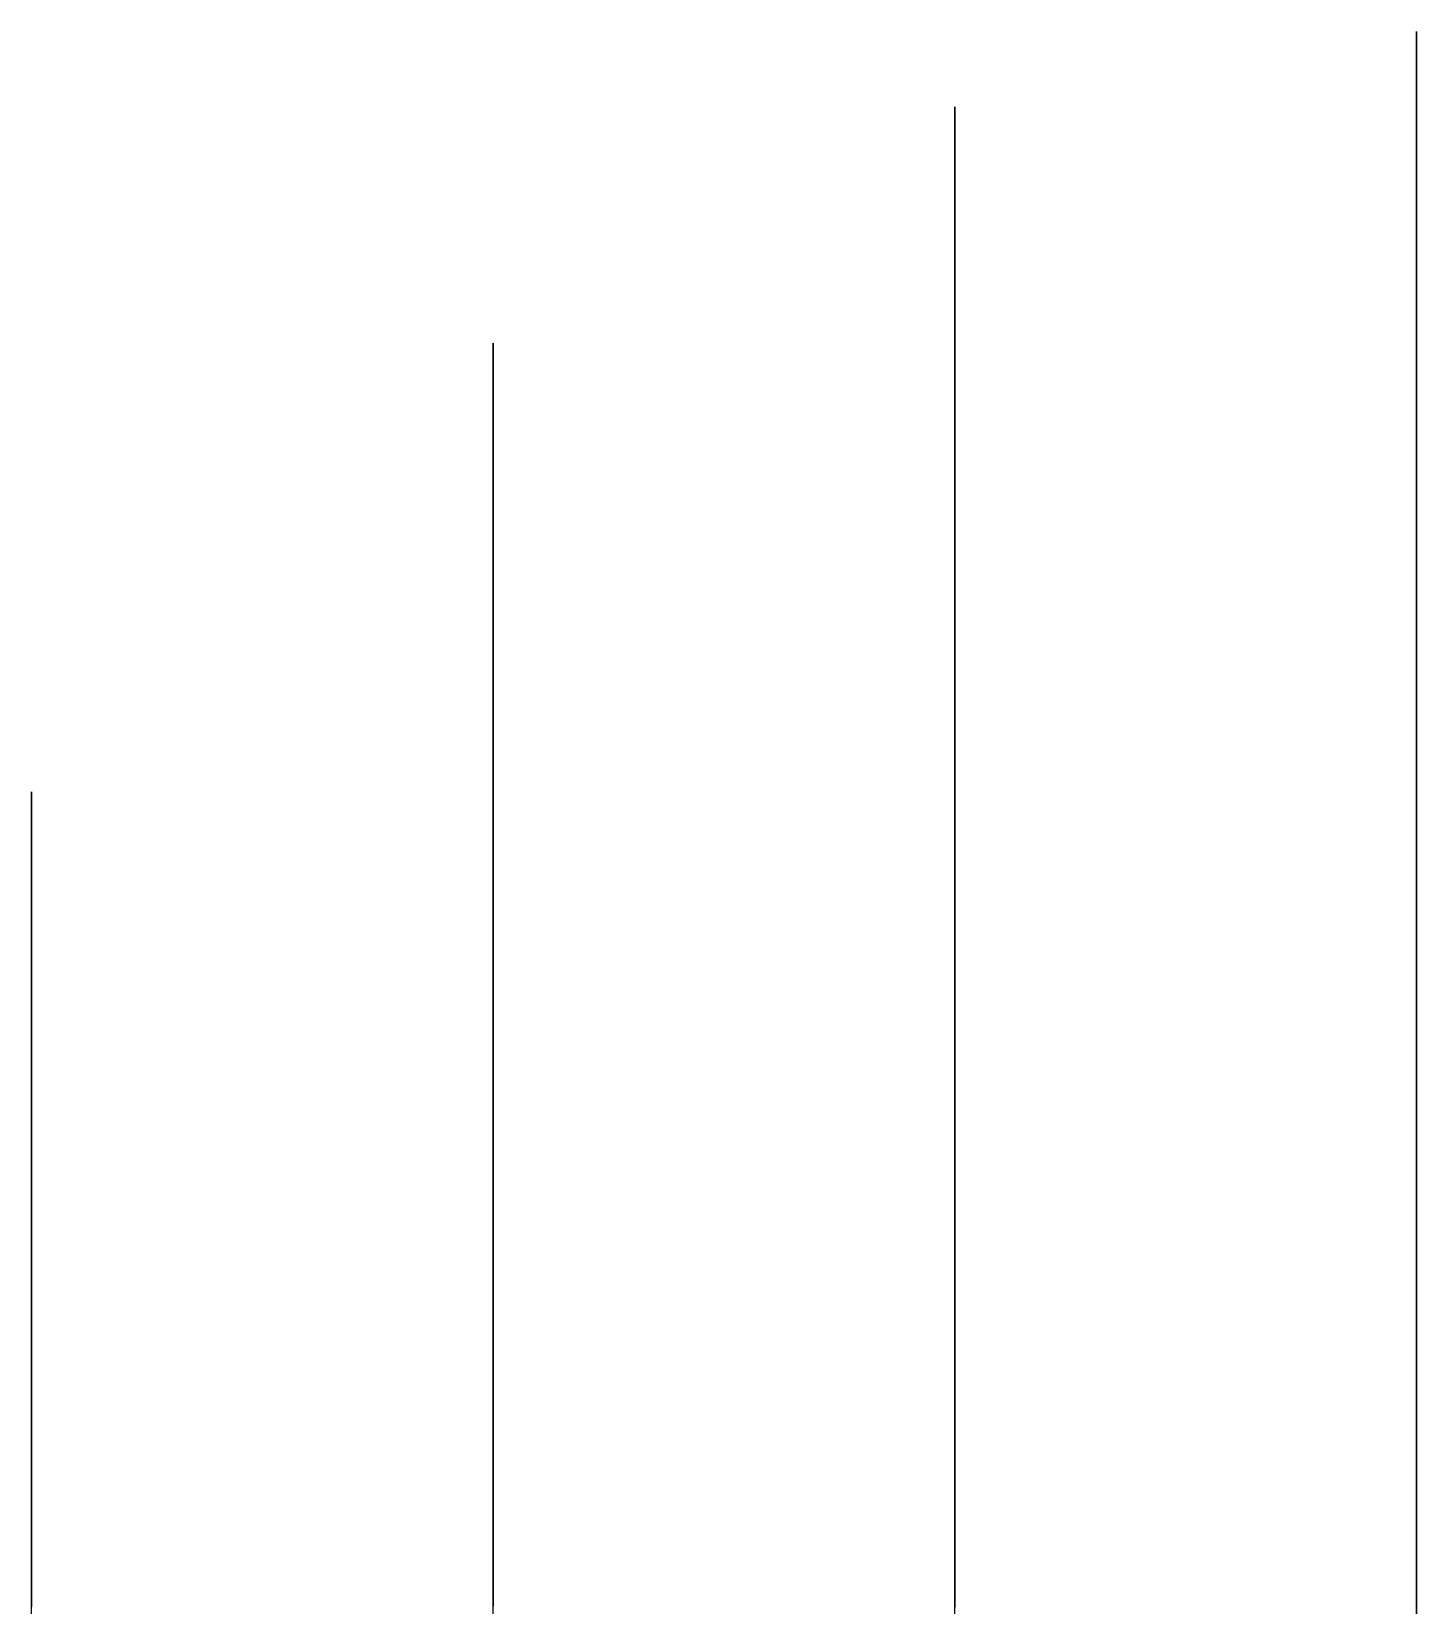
# Model space of a CAD drawing. Extents: x -400 to 0, y -315 to 2087.
# Drawn here: x -300.1 to -0.1, y 1745.8 to 2086.6 of the extents above; entities that cross this region are included whole.
import ezdxf

# ---------------------------------------------------------------- set-up
doc = ezdxf.new("R2010")
doc.units = 0

msp = doc.modelspace()

# ---------------------------------------------------------------- linework, layer by layer
at = {"layer": 'LAY0', "color": 2}
for points in [[(-0.1, 2021.12), (-0.1, 2021.28), (-0.1, 2021.43), (-0.1, 2021.59), (-0.1, 2021.75), (-0.1, 2021.96), (-0.1, 2022.17), (-0.1, 2022.38), (-0.1, 2022.53), (-0.1, 2022.69), (-0.1, 2022.85), (-0.1, 2023), (-0.1, 2023.16), (-0.1, 2023.32), (-0.1, 2023.47), (-0.1, 2023.63), (-0.1, 2023.84), (-0.1, 2024.04), (-0.1, 2024.25), (-0.1, 2024.41), (-0.1, 2024.56), (-0.1, 2024.72), (-0.1, 2024.88), (-0.1, 2025.03), (-0.1, 2025.19), (-0.1, 2025.34), (-0.1, 2025.5), (-0.1, 2025.71), (-0.1, 2025.91), (-0.1, 2026.12), (-0.1, 2026.28), (-0.1, 2026.43), (-0.1, 2026.59), (-0.1, 2026.74), (-0.1, 2026.9), (-0.1, 2027.05), (-0.1, 2027.21), (-0.1, 2027.36), (-0.1, 2027.57), (-0.1, 2027.77), (-0.1, 2027.98), (-0.1, 2028.14), (-0.1, 2028.29), (-0.1, 2028.45), (-0.1, 2028.6), (-0.1, 2030.8), (-0.1, 2033), (-0.1, 2035.2), (-0.1, 2037.38), (-0.1, 2040.28), (-0.1, 2043.15), (-0.1, 2045.98), (-0.1, 2048.08), (-0.1, 2050.15), (-0.1, 2052.19), (-0.1, 2054.2), (-0.1, 2056.41), (-0.1, 2058.51), (-0.1, 2060.52), (-0.1, 2062.43), (-0.1, 2064.84), (-0.1, 2067.1), (-0.1, 2069.22), (-0.1, 2070.72), (-0.1, 2072.16), (-0.1, 2073.52), (-0.1, 2074.83), (-0.1, 2076.27), (-0.1, 2077.61), (-0.1, 2078.85), (-0.1, 2080), (-0.1, 2081.38), (-0.1, 2082.6), (-0.1, 2083.65), (-0.1, 2084.33), (-0.1, 2084.93), (-0.1, 2085.43), (-0.1, 2085.84), (-0.1, 2086.19), (-0.1, 2086.43), (-0.1, 2086.56), (-0.1, 2086.57), (-0.1, 2086.41), (-0.1, 2086.05), (-0.1, 2085.49), (-0.1, 2084.94), (-0.1, 2084.27), (-0.1, 2083.49), (-0.1, 2082.6), (-0.1, 2081.5), (-0.1, 2080.33), (-0.1, 2079.08), (-0.1, 2077.74), (-0.1, 2075.84), (-0.1, 2073.79), (-0.1, 2071.59), (-0.1, 2069.84), (-0.1, 2068.01), (-0.1, 2066.08), (-0.1, 2064.07), (-0.1, 2062.25), (-0.1, 2060.37), (-0.1, 2058.42), (-0.1, 2056.41), (-0.1, 2053.61), (-0.1, 2050.69), (-0.1, 2047.62), (-0.1, 2045.22), (-0.1, 2042.73), (-0.1, 2040.15), (-0.1, 2037.46), (-0.1, 2034.99), (-0.1, 2032.48), (-0.1, 2029.94), (-0.1, 2027.38), (-0.1, 2023.92), (-0.1, 2020.43), (-0.1, 2016.91), (-0.1, 2014.25), (-0.1, 2011.57), (-0.1, 2008.89), (-0.1, 2006.2), (-0.1, 2003.49), (-0.1, 2000.78), (-0.1, 1998.06), (-0.1, 1995.34), (-0.1, 1991.71), (-0.1, 1988.08), (-0.1, 1984.46), (-0.1, 1981.75), (-0.1, 1979.05), (-0.1, 1976.37), (-0.1, 1973.7), (-0.1, 1971.6), (-0.1, 1969.51), (-0.1, 1967.41), (-0.1, 1965.3), (-0.1, 1962.5), (-0.1, 1959.69), (-0.1, 1956.87), (-0.1, 1954.76), (-0.1, 1952.64), (-0.1, 1950.53), (-0.1, 1948.41), (-0.1, 1946.29), (-0.1, 1944.16), (-0.1, 1942.04), (-0.1, 1939.91), (-0.1, 1937.07), (-0.1, 1934.23), (-0.1, 1931.38), (-0.1, 1929.25), (-0.1, 1927.11), (-0.1, 1924.97), (-0.1, 1922.83), (-0.1, 1920.69), (-0.1, 1918.54), (-0.1, 1916.4), (-0.1, 1914.25), (-0.1, 1911.39), (-0.1, 1908.52), (-0.1, 1905.65), (-0.1, 1903.5), (-0.1, 1901.35), (-0.1, 1899.19), (-0.1, 1897.04), (-0.1, 1894.88), (-0.1, 1892.73), (-0.1, 1890.57), (-0.1, 1888.41), (-0.1, 1885.53), (-0.1, 1882.65), (-0.1, 1879.76), (-0.1, 1877.6), (-0.1, 1875.44), (-0.1, 1873.27), (-0.1, 1871.11), (-0.1, 1868.65), (-0.1, 1866.19), (-0.1, 1863.73), (-0.1, 1861.27), (-0.1, 1857.99), (-0.1, 1854.71), (-0.1, 1851.44), (-0.1, 1848.98), (-0.1, 1846.52), (-0.1, 1844.06), (-0.1, 1841.6), (-0.1, 1839.14), (-0.1, 1836.68), (-0.1, 1834.22), (-0.1, 1831.76), (-0.1, 1828.48), (-0.1, 1825.2), (-0.1, 1821.92), (-0.1, 1819.46), (-0.1, 1817), (-0.1, 1814.54), (-0.1, 1812.08), (-0.1, 1809.62), (-0.1, 1807.16), (-0.1, 1804.7), (-0.1, 1802.24), (-0.1, 1798.97), (-0.1, 1795.69), (-0.1, 1792.41), (-0.1, 1789.95), (-0.1, 1787.49), (-0.1, 1785.03), (-0.1, 1782.57), (-0.1, 1780.11), (-0.1, 1777.65), (-0.1, 1775.19), (-0.1, 1772.73), (-0.1, 1769.45), (-0.1, 1766.17), (-0.1, 1762.89), (-0.1, 1760.43), (-0.1, 1757.97), (-0.1, 1755.51), (-0.1, 1753.05), (-0.1, 1750.72), (-0.1, 1748.38), (-0.1, 1746.05), (-0.1, 1743.71)], [(-100.1, 2005.2), (-100.1, 2005.35), (-100.1, 2005.51), (-100.1, 2005.66), (-100.1, 2005.82), (-100.1, 2006.03), (-100.1, 2006.24), (-100.1, 2006.44), (-100.1, 2006.6), (-100.1, 2006.76), (-100.1, 2006.91), (-100.1, 2007.06), (-100.1, 2007.22), (-100.1, 2007.37), (-100.1, 2007.53), (-100.1, 2007.68), (-100.1, 2007.89), (-100.1, 2008.1), (-100.1, 2008.31), (-100.1, 2008.46), (-100.1, 2008.62), (-100.1, 2008.78), (-100.1, 2008.93), (-100.1, 2009.08), (-100.1, 2009.24), (-100.1, 2009.39), (-100.1, 2009.55), (-100.1, 2009.76), (-100.1, 2009.96), (-100.1, 2010.17), (-100.1, 2010.33), (-100.1, 2010.48), (-100.1, 2010.64), (-100.1, 2010.79), (-100.1, 2010.94), (-100.1, 2011.1), (-100.1, 2011.25), (-100.1, 2011.41), (-100.1, 2011.61), (-100.1, 2011.82), (-100.1, 2012.03), (-100.1, 2012.18), (-100.1, 2012.34), (-100.1, 2012.49), (-100.1, 2012.64), (-100.1, 2014.81), (-100.1, 2016.99), (-100.1, 2019.17), (-100.1, 2021.34), (-100.1, 2024.23), (-100.1, 2027.1), (-100.1, 2029.92), (-100.1, 2032.01), (-100.1, 2034.07), (-100.1, 2036.08), (-100.1, 2038.06), (-100.1, 2040.38), (-100.1, 2042.55), (-100.1, 2044.58), (-100.1, 2046.49), (-100.1, 2048.87), (-100.1, 2051.08), (-100.1, 2053.13), (-100.1, 2054.58), (-100.1, 2055.96), (-100.1, 2057.27), (-100.1, 2058.53), (-100.1, 2059.94), (-100.1, 2061.26), (-100.1, 2062.49), (-100.1, 2063.63), (-100.1, 2065), (-100.1, 2066.22), (-100.1, 2067.28), (-100.1, 2067.97), (-100.1, 2068.57), (-100.1, 2069.09), (-100.1, 2069.52), (-100.1, 2069.88), (-100.1, 2070.12), (-100.1, 2070.26), (-100.1, 2070.28), (-100.1, 2070.14), (-100.1, 2069.81), (-100.1, 2069.28), (-100.1, 2068.75), (-100.1, 2068.12), (-100.1, 2067.37), (-100.1, 2066.52), (-100.1, 2065.57), (-100.1, 2064.55), (-100.1, 2063.46), (-100.1, 2062.28), (-100.1, 2060.57), (-100.1, 2058.68), (-100.1, 2056.57), (-100.1, 2054.82), (-100.1, 2052.92), (-100.1, 2050.83), (-100.1, 2048.53), (-100.1, 2047.69), (-100.1, 2046.82), (-100.1, 2045.93), (-100.1, 2045.01), (-100.1, 2043.74), (-100.1, 2042.41), (-100.1, 2041.01), (-100.1, 2039.91), (-100.1, 2038.77), (-100.1, 2037.57), (-100.1, 2036.33), (-100.1, 2035.22), (-100.1, 2034.1), (-100.1, 2032.97), (-100.1, 2031.83), (-100.1, 2030.31), (-100.1, 2028.77), (-100.1, 2027.23), (-100.1, 2026.07), (-100.1, 2024.91), (-100.1, 2023.75), (-100.1, 2022.58), (-100.1, 2021.54), (-100.1, 2020.49), (-100.1, 2019.42), (-100.1, 2018.33), (-100.1, 2016.82), (-100.1, 2015.24), (-100.1, 2013.56), (-100.1, 2012.22), (-100.1, 2010.8), (-100.1, 2009.28), (-100.1, 2007.66), (-100.1, 2006.37), (-100.1, 2005.07), (-100.1, 2003.76), (-100.1, 2002.45), (-100.1, 2000.7), (-100.1, 1998.95), (-100.1, 1997.2), (-100.1, 1995.89), (-100.1, 1994.59), (-100.1, 1993.3), (-100.1, 1992.02), (-100.1, 1990.73), (-100.1, 1989.43), (-100.1, 1988.12), (-100.1, 1986.8), (-100.1, 1985.03), (-100.1, 1983.25), (-100.1, 1981.46), (-100.1, 1980.11), (-100.1, 1978.76), (-100.1, 1977.41), (-100.1, 1976.06), (-100.1, 1974.72), (-100.1, 1973.37), (-100.1, 1972.02), (-100.1, 1970.68), (-100.1, 1968.9), (-100.1, 1967.13), (-100.1, 1965.37), (-100.1, 1964.06), (-100.1, 1962.76), (-100.1, 1961.47), (-100.1, 1960.2), (-100.1, 1959.19), (-100.1, 1958.19), (-100.1, 1957.17), (-100.1, 1956.15), (-100.1, 1954.78), (-100.1, 1953.4), (-100.1, 1952.02), (-100.1, 1950.97), (-100.1, 1949.93), (-100.1, 1948.88), (-100.1, 1947.83), (-100.1, 1946.79), (-100.1, 1945.74), (-100.1, 1944.69), (-100.1, 1943.65), (-100.1, 1942.25), (-100.1, 1940.86), (-100.1, 1939.48), (-100.1, 1938.45), (-100.1, 1937.42), (-100.1, 1936.4), (-100.1, 1935.39), (-100.1, 1934.37), (-100.1, 1933.35), (-100.1, 1932.32), (-100.1, 1931.28), (-100.1, 1929.89), (-100.1, 1928.5), (-100.1, 1927.09), (-100.1, 1926.04), (-100.1, 1924.98), (-100.1, 1923.92), (-100.1, 1922.86), (-100.1, 1921.8), (-100.1, 1920.74), (-100.1, 1919.68), (-100.1, 1918.62), (-100.1, 1917.21), (-100.1, 1915.81), (-100.1, 1914.41), (-100.1, 1913.36), (-100.1, 1912.33), (-100.1, 1911.29), (-100.1, 1910.27), (-100.1, 1909.24), (-100.1, 1908.21), (-100.1, 1907.17), (-100.1, 1906.12), (-100.1, 1904.72), (-100.1, 1903.31), (-100.1, 1901.89), (-100.1, 1900.82), (-100.1, 1899.76), (-100.1, 1898.69), (-100.1, 1897.62), (-100.1, 1896.55), (-100.1, 1895.48), (-100.1, 1894.41), (-100.1, 1893.34), (-100.1, 1891.92), (-100.1, 1890.5), (-100.1, 1889.09), (-100.1, 1888.04), (-100.1, 1886.99), (-100.1, 1885.95), (-100.1, 1884.91), (-100.1, 1883.88), (-100.1, 1882.84), (-100.1, 1881.79), (-100.1, 1880.73), (-100.1, 1879.32), (-100.1, 1877.9), (-100.1, 1876.47), (-100.1, 1875.4), (-100.1, 1874.32), (-100.1, 1873.25), (-100.1, 1872.17), (-100.1, 1871.1), (-100.1, 1870.02), (-100.1, 1868.94), (-100.1, 1867.87), (-100.1, 1866.44), (-100.1, 1865.02), (-100.1, 1863.6), (-100.1, 1862.55), (-100.1, 1861.49), (-100.1, 1860.44), (-100.1, 1859.4), (-100.1, 1858.22), (-100.1, 1857.03), (-100.1, 1855.83), (-100.1, 1854.63), (-100.1, 1853.02), (-100.1, 1851.39), (-100.1, 1849.77), (-100.1, 1848.54), (-100.1, 1847.32), (-100.1, 1846.1), (-100.1, 1844.87), (-100.1, 1843.64), (-100.1, 1842.41), (-100.1, 1841.19), (-100.1, 1839.97), (-100.1, 1838.35), (-100.1, 1836.74), (-100.1, 1835.13), (-100.1, 1833.93), (-100.1, 1832.73), (-100.1, 1831.53), (-100.1, 1830.34), (-100.1, 1829.16), (-100.1, 1827.97), (-100.1, 1826.77), (-100.1, 1825.56), (-100.1, 1823.95), (-100.1, 1822.32), (-100.1, 1820.69), (-100.1, 1819.46), (-100.1, 1818.24), (-100.1, 1817.02), (-100.1, 1815.8), (-100.1, 1814.55), (-100.1, 1813.32), (-100.1, 1812.1), (-100.1, 1810.88), (-100.1, 1809.27), (-100.1, 1807.67), (-100.1, 1806.07), (-100.1, 1804.87), (-100.1, 1803.67), (-100.1, 1802.46), (-100.1, 1801.25), (-100.1, 1800.65), (-100.1, 1800.06), (-100.1, 1799.46), (-100.1, 1798.86), (-100.1, 1798.06), (-100.1, 1797.25), (-100.1, 1796.45), (-100.1, 1795.84), (-100.1, 1795.24), (-100.1, 1794.63), (-100.1, 1794.02), (-100.1, 1793.42), (-100.1, 1792.81), (-100.1, 1792.2), (-100.1, 1791.59), (-100.1, 1790.77), (-100.1, 1789.95), (-100.1, 1789.13), (-100.1, 1788.52), (-100.1, 1787.91), (-100.1, 1787.29), (-100.1, 1786.69), (-100.1, 1786.06), (-100.1, 1785.45), (-100.1, 1784.83), (-100.1, 1784.23), (-100.1, 1783.42), (-100.1, 1782.61), (-100.1, 1781.8), (-100.1, 1781.19), (-100.1, 1780.58), (-100.1, 1779.97), (-100.1, 1779.35), (-100.1, 1778.73), (-100.1, 1778.12), (-100.1, 1777.51), (-100.1, 1776.91), (-100.1, 1776.11), (-100.1, 1775.31), (-100.1, 1774.52), (-100.1, 1773.92), (-100.1, 1773.32), (-100.1, 1772.71), (-100.1, 1772.1), (-100.1, 1771.51), (-100.1, 1770.91), (-100.1, 1770.31), (-100.1, 1769.71), (-100.1, 1768.9), (-100.1, 1768.09), (-100.1, 1767.28), (-100.1, 1766.67), (-100.1, 1766.06), (-100.1, 1765.46), (-100.1, 1764.85), (-100.1, 1764.26), (-100.1, 1763.66), (-100.1, 1763.05), (-100.1, 1762.43), (-100.1, 1761.6), (-100.1, 1760.77), (-100.1, 1759.94), (-100.1, 1759.32), (-100.1, 1758.71), (-100.1, 1758.11), (-100.1, 1757.52), (-100.1, 1756.87), (-100.1, 1756.24), (-100.1, 1755.63), (-100.1, 1755.03), (-100.1, 1754.24), (-100.1, 1753.45), (-100.1, 1752.66), (-100.1, 1752.06), (-100.1, 1751.45), (-100.1, 1750.83), (-100.1, 1750.18), (-100.1, 1749.53), (-100.1, 1748.9), (-100.1, 1748.3), (-100.1, 1747.7), (-100.1, 1746.92), (-100.1, 1746.15), (-100.1, 1745.38)], [(-0.1, 1739.37), (-0.1, 1746.75), (-0.1, 1754.12), (-0.1, 1761.5), (-0.1, 1767.03), (-0.1, 1772.56), (-0.1, 1778.09), (-0.1, 1783.62), (-0.1, 1789.16), (-0.1, 1794.69), (-0.1, 1800.22), (-0.1, 1805.75), (-0.1, 1813.12), (-0.1, 1820.5), (-0.1, 1827.87), (-0.1, 1833.41), (-0.1, 1838.94), (-0.1, 1844.47), (-0.1, 1850), (-0.1, 1855.07), (-0.1, 1860.08), (-0.1, 1865.03), (-0.1, 1869.91), (-0.1, 1876.33), (-0.1, 1882.63), (-0.1, 1888.83), (-0.1, 1893.4), (-0.1, 1897.92), (-0.1, 1902.37), (-0.1, 1906.75), (-0.1, 1911.01), (-0.1, 1915.2), (-0.1, 1919.34), (-0.1, 1923.41), (-0.1, 1928.76), (-0.1, 1933.99), (-0.1, 1939.12), (-0.1, 1942.9), (-0.1, 1946.61), (-0.1, 1950.27), (-0.1, 1953.87), (-0.1, 1957.35), (-0.1, 1960.77), (-0.1, 1964.13), (-0.1, 1967.44), (-0.1, 1971.76), (-0.1, 1975.98), (-0.1, 1980.09), (-0.1, 1983.11), (-0.1, 1986.08), (-0.1, 1988.98), (-0.1, 1991.83), (-0.1, 1994.57), (-0.1, 1997.26), (-0.1, 1999.89), (-0.1, 2002.47), (-0.1, 2005.82), (-0.1, 2009.08), (-0.1, 2012.23), (-0.1, 2014.54), (-0.1, 2016.79), (-0.1, 2018.98), (-0.1, 2021.12)], [(-200.1, 1955.05), (-200.1, 1955.2), (-200.1, 1955.35), (-200.1, 1955.5), (-200.1, 1955.65), (-200.1, 1955.85), (-200.1, 1956.05), (-200.1, 1956.25), (-200.1, 1956.4), (-200.1, 1956.56), (-200.1, 1956.71), (-200.1, 1956.86), (-200.1, 1957.01), (-200.1, 1957.16), (-200.1, 1957.32), (-200.1, 1957.47), (-200.1, 1957.68), (-200.1, 1957.88), (-200.1, 1958.09), (-200.1, 1958.24), (-200.1, 1958.39), (-200.1, 1958.55), (-200.1, 1958.7), (-200.1, 1958.86), (-200.1, 1959.01), (-200.1, 1959.16), (-200.1, 1959.32), (-200.1, 1959.52), (-200.1, 1959.73), (-200.1, 1959.94), (-200.1, 1960.09), (-200.1, 1960.24), (-200.1, 1960.4), (-200.1, 1960.55), (-200.1, 1960.71), (-200.1, 1960.86), (-200.1, 1961.01), (-200.1, 1961.17), (-200.1, 1961.37), (-200.1, 1961.57), (-200.1, 1961.78), (-200.1, 1961.93), (-200.1, 1962.08), (-200.1, 1962.23), (-200.1, 1962.38), (-200.1, 1964.54), (-200.1, 1966.69), (-200.1, 1968.83), (-200.1, 1970.96), (-200.1, 1973.77), (-200.1, 1976.55), (-200.1, 1979.3), (-200.1, 1981.33), (-200.1, 1983.34), (-200.1, 1985.32), (-200.1, 1987.27), (-200.1, 1989.36), (-200.1, 1991.36), (-200.1, 1993.27), (-200.1, 1995.11), (-200.1, 1997.44), (-200.1, 1999.64), (-200.1, 2001.72), (-200.1, 2003.2), (-200.1, 2004.61), (-200.1, 2005.96), (-200.1, 2007.25), (-200.1, 2008.65), (-200.1, 2009.95), (-200.1, 2011.16), (-200.1, 2012.29), (-200.1, 2013.65), (-200.1, 2014.86), (-200.1, 2015.91), (-200.1, 2016.6), (-200.1, 2017.2), (-200.1, 2017.72), (-200.1, 2018.16), (-200.1, 2018.54), (-200.1, 2018.82), (-200.1, 2019), (-200.1, 2019.07), (-200.1, 2019), (-200.1, 2018.75), (-200.1, 2018.31), (-200.1, 2017.86), (-200.1, 2017.3), (-200.1, 2016.63), (-200.1, 2015.86), (-200.1, 2014.87), (-200.1, 2013.82), (-200.1, 2012.69), (-200.1, 2011.5), (-200.1, 2009.81), (-200.1, 2008), (-200.1, 2006.06), (-200.1, 2004.53), (-200.1, 2002.94), (-200.1, 2001.27), (-200.1, 1999.53), (-200.1, 1997.8), (-200.1, 1996.02), (-200.1, 1994.2), (-200.1, 1992.33), (-200.1, 1989.77), (-200.1, 1987.12), (-200.1, 1984.38), (-200.1, 1982.26), (-200.1, 1980.09), (-200.1, 1977.87), (-200.1, 1975.58), (-200.1, 1973.42), (-200.1, 1971.24), (-200.1, 1969.06), (-200.1, 1966.85), (-200.1, 1963.84), (-200.1, 1960.76), (-200.1, 1957.57), (-200.1, 1955.1), (-200.1, 1952.54), (-200.1, 1949.89), (-200.1, 1947.13), (-200.1, 1945.57), (-200.1, 1943.59), (-200.1, 1941.19), (-200.1, 1938.43), (-200.1, 1934.33), (-200.1, 1930.05), (-200.1, 1925.95), (-200.1, 1923.19), (-200.1, 1920.81), (-200.1, 1918.84), (-200.1, 1917.29), (-200.1, 1916.29), (-200.1, 1915.3), (-200.1, 1914.33), (-200.1, 1913.38), (-200.1, 1912.11), (-200.1, 1910.84), (-200.1, 1909.57), (-200.1, 1908.61), (-200.1, 1907.63), (-200.1, 1906.64), (-200.1, 1905.63), (-200.1, 1904.38), (-200.1, 1903.3), (-200.1, 1902.33), (-200.1, 1901.43), (-200.1, 1900.31), (-200.1, 1899.2), (-200.1, 1898.07), (-200.1, 1897.18), (-200.1, 1896.2), (-200.1, 1895.12), (-200.1, 1893.87), (-200.1, 1892.85), (-200.1, 1891.85), (-200.1, 1890.87), (-200.1, 1889.89), (-200.1, 1888.6), (-200.1, 1887.32), (-200.1, 1886.02), (-200.1, 1885.04), (-200.1, 1884.05), (-200.1, 1883.04), (-200.1, 1882), (-200.1, 1881.16), (-200.1, 1880.24), (-200.1, 1879.25), (-200.1, 1878.2), (-200.1, 1876.75), (-200.1, 1875.29), (-200.1, 1873.84), (-200.1, 1872.8), (-200.1, 1871.81), (-200.1, 1870.89), (-200.1, 1870.05), (-200.1, 1869.02), (-200.1, 1868.01), (-200.1, 1867.01), (-200.1, 1866.02), (-200.1, 1864.72), (-200.1, 1863.41), (-200.1, 1862.09), (-200.1, 1861.1), (-200.1, 1860.09), (-200.1, 1859.06), (-200.1, 1858.01), (-200.1, 1857.07), (-200.1, 1856.1), (-200.1, 1855.09), (-200.1, 1854.05), (-200.1, 1852.64), (-200.1, 1851.22), (-200.1, 1849.81), (-200.1, 1848.78), (-200.1, 1847.78), (-200.1, 1846.82), (-200.1, 1845.9), (-200.1, 1844.86), (-200.1, 1843.84), (-200.1, 1842.83), (-200.1, 1841.83), (-200.1, 1840.51), (-200.1, 1839.19), (-200.1, 1837.85), (-200.1, 1836.84), (-200.1, 1835.82), (-200.1, 1834.78), (-200.1, 1833.71), (-200.1, 1832.75), (-200.1, 1831.75), (-200.1, 1830.72), (-200.1, 1829.68), (-200.1, 1828.26), (-200.1, 1826.84), (-200.1, 1825.44), (-200.1, 1824.4), (-200.1, 1823.39), (-200.1, 1822.41), (-200.1, 1821.47), (-200.1, 1820.9), (-200.1, 1820.33), (-200.1, 1819.76), (-200.1, 1819.18), (-200.1, 1818.42), (-200.1, 1817.66), (-200.1, 1816.89), (-200.1, 1816.31), (-200.1, 1815.73), (-200.1, 1815.15), (-200.1, 1814.56), (-200.1, 1813.97), (-200.1, 1813.38), (-200.1, 1812.79), (-200.1, 1812.21), (-200.1, 1811.44), (-200.1, 1810.67), (-200.1, 1809.89), (-200.1, 1809.31), (-200.1, 1808.72), (-200.1, 1808.12), (-200.1, 1807.52), (-200.1, 1806.95), (-200.1, 1806.37), (-200.1, 1805.78), (-200.1, 1805.19), (-200.1, 1804.38), (-200.1, 1803.58), (-200.1, 1802.78), (-200.1, 1802.18), (-200.1, 1801.59), (-200.1, 1801.02), (-200.1, 1800.45), (-200.1, 1799.88), (-200.1, 1799.3), (-200.1, 1798.71), (-200.1, 1798.13), (-200.1, 1797.35), (-200.1, 1796.58), (-200.1, 1795.81), (-200.1, 1795.23), (-200.1, 1794.66), (-200.1, 1794.09), (-200.1, 1793.53), (-200.1, 1792.96), (-200.1, 1792.39), (-200.1, 1791.82), (-200.1, 1791.25), (-200.1, 1790.48), (-200.1, 1789.71), (-200.1, 1788.94), (-200.1, 1788.36), (-200.1, 1787.78), (-200.1, 1787.19), (-200.1, 1786.6), (-200.1, 1786), (-200.1, 1785.41), (-200.1, 1784.82), (-200.1, 1784.23), (-200.1, 1783.45), (-200.1, 1782.67), (-200.1, 1781.88), (-200.1, 1781.29), (-200.1, 1780.69), (-200.1, 1780.09), (-200.1, 1779.48), (-200.1, 1778.91), (-200.1, 1778.32), (-200.1, 1777.72), (-200.1, 1777.12), (-200.1, 1776.31), (-200.1, 1775.49), (-200.1, 1774.68), (-200.1, 1774.08), (-200.1, 1773.49), (-200.1, 1772.9), (-200.1, 1772.33), (-200.1, 1771.75), (-200.1, 1771.16), (-200.1, 1770.57), (-200.1, 1769.98), (-200.1, 1769.2), (-200.1, 1768.42), (-200.1, 1767.64), (-200.1, 1767.06), (-200.1, 1766.49), (-200.1, 1765.92), (-200.1, 1765.35), (-200.1, 1764.78), (-200.1, 1764.21), (-200.1, 1763.63), (-200.1, 1763.06), (-200.1, 1762.28), (-200.1, 1761.51), (-200.1, 1760.73), (-200.1, 1760.15), (-200.1, 1759.55), (-200.1, 1758.96), (-200.1, 1758.36), (-200.1, 1757.76), (-200.1, 1757.15), (-200.1, 1756.55), (-200.1, 1755.96), (-200.1, 1755.16), (-200.1, 1754.36), (-200.1, 1753.57), (-200.1, 1752.96), (-200.1, 1752.36), (-200.1, 1751.75), (-200.1, 1751.13), (-200.1, 1750.53), (-200.1, 1749.93), (-200.1, 1749.32), (-200.1, 1748.71), (-200.1, 1747.89), (-200.1, 1747.08), (-200.1, 1746.26), (-200.1, 1745.65)], [(-100.1, 1743.67), (-100.1, 1749.2), (-100.1, 1754.74), (-100.1, 1760.27), (-100.1, 1765.8), (-100.1, 1771.33), (-100.1, 1776.86), (-100.1, 1782.39), (-100.1, 1787.92), (-100.1, 1795.3), (-100.1, 1802.67), (-100.1, 1810.05), (-100.1, 1815.58), (-100.1, 1821.11), (-100.1, 1826.64), (-100.1, 1832.17), (-100.1, 1837.15), (-100.1, 1842.08), (-100.1, 1846.96), (-100.1, 1851.8), (-100.1, 1858.19), (-100.1, 1864.5), (-100.1, 1870.74), (-100.1, 1875.38), (-100.1, 1879.97), (-100.1, 1884.53), (-100.1, 1889.05), (-100.1, 1893.11), (-100.1, 1897.14), (-100.1, 1901.13), (-100.1, 1905.1), (-100.1, 1910.37), (-100.1, 1915.6), (-100.1, 1920.82), (-100.1, 1924.74), (-100.1, 1928.66), (-100.1, 1932.59), (-100.1, 1936.54), (-100.1, 1939.8), (-100.1, 1943.01), (-100.1, 1946.19), (-100.1, 1949.34), (-100.1, 1953.53), (-100.1, 1957.73), (-100.1, 1961.96), (-100.1, 1965.16), (-100.1, 1968.41), (-100.1, 1971.72), (-100.1, 1975.1), (-100.1, 1977.65), (-100.1, 1980.13), (-100.1, 1982.56), (-100.1, 1984.96), (-100.1, 1988.15), (-100.1, 1991.35), (-100.1, 1994.61), (-100.1, 1997.12), (-100.1, 1999.71), (-100.1, 2002.39), (-100.1, 2005.2)], [(-200.1, 1739.14), (-200.1, 1746.52), (-200.1, 1753.89), (-200.1, 1759.42), (-200.1, 1764.96), (-200.1, 1770.49), (-200.1, 1776.02), (-200.1, 1781.14), (-200.1, 1786.2), (-200.1, 1791.2), (-200.1, 1796.13), (-200.1, 1802.6), (-200.1, 1808.97), (-200.1, 1815.22), (-200.1, 1819.83), (-200.1, 1824.38), (-200.1, 1828.87), (-200.1, 1833.29), (-200.1, 1837.76), (-200.1, 1842.15), (-200.1, 1846.46), (-200.1, 1850.7), (-200.1, 1856.23), (-200.1, 1861.63), (-200.1, 1866.9), (-200.1, 1870.77), (-200.1, 1874.56), (-200.1, 1878.28), (-200.1, 1881.93), (-200.1, 1885.76), (-200.1, 1889.5), (-200.1, 1893.16), (-200.1, 1896.72), (-200.1, 1901.35), (-200.1, 1905.83), (-200.1, 1910.18), (-200.1, 1913.34), (-200.1, 1916.43), (-200.1, 1919.44), (-200.1, 1922.38), (-200.1, 1925.59), (-200.1, 1928.7), (-200.1, 1931.71), (-200.1, 1934.64), (-200.1, 1938.4), (-200.1, 1942.01), (-200.1, 1945.47), (-200.1, 1947.98), (-200.1, 1950.41), (-200.1, 1952.77), (-200.1, 1955.05)], [(-300.1, 1859.83), (-300.1, 1859.96), (-300.1, 1860.1), (-300.1, 1860.23), (-300.1, 1860.37), (-300.1, 1860.56), (-300.1, 1860.76), (-300.1, 1860.95), (-300.1, 1861.09), (-300.1, 1861.24), (-300.1, 1861.38), (-300.1, 1861.53), (-300.1, 1861.68), (-300.1, 1861.82), (-300.1, 1861.97), (-300.1, 1862.12), (-300.1, 1862.33), (-300.1, 1862.53), (-300.1, 1862.73), (-300.1, 1862.89), (-300.1, 1863.04), (-300.1, 1863.19), (-300.1, 1863.34), (-300.1, 1863.5), (-300.1, 1863.65), (-300.1, 1863.8), (-300.1, 1863.96), (-300.1, 1864.17), (-300.1, 1864.37), (-300.1, 1864.58), (-300.1, 1864.73), (-300.1, 1864.89), (-300.1, 1865.04), (-300.1, 1865.19), (-300.1, 1865.35), (-300.1, 1865.5), (-300.1, 1865.65), (-300.1, 1865.81), (-300.1, 1866.01), (-300.1, 1866.21), (-300.1, 1866.42), (-300.1, 1866.57), (-300.1, 1866.72), (-300.1, 1866.86), (-300.1, 1867.01), (-300.1, 1869.07), (-300.1, 1871.15), (-300.1, 1873.22), (-300.1, 1875.3), (-300.1, 1878.04), (-300.1, 1880.76), (-300.1, 1883.43), (-300.1, 1885.4), (-300.1, 1887.32), (-300.1, 1889.21), (-300.1, 1891.04), (-300.1, 1893.19), (-300.1, 1895.21), (-300.1, 1897.11), (-300.1, 1898.89), (-300.1, 1901.11), (-300.1, 1903.17), (-300.1, 1905.08), (-300.1, 1906.43), (-300.1, 1907.72), (-300.1, 1908.95), (-300.1, 1910.13), (-300.1, 1911.44), (-300.1, 1912.68), (-300.1, 1913.84), (-300.1, 1914.92), (-300.1, 1916.24), (-300.1, 1917.42), (-300.1, 1918.47), (-300.1, 1919.17), (-300.1, 1919.8), (-300.1, 1920.35), (-300.1, 1920.83), (-300.1, 1921.23), (-300.1, 1921.55), (-300.1, 1921.78), (-300.1, 1921.92), (-300.1, 1921.96), (-300.1, 1921.84), (-300.1, 1921.56), (-300.1, 1921.24), (-300.1, 1920.83), (-300.1, 1920.33), (-300.1, 1919.75), (-300.1, 1919.11), (-300.1, 1918.41), (-300.1, 1917.64), (-300.1, 1916.8), (-300.1, 1915.56), (-300.1, 1914.16), (-300.1, 1912.57), (-300.1, 1911.24), (-300.1, 1909.76), (-300.1, 1908.12), (-300.1, 1906.29), (-300.1, 1905.65), (-300.1, 1904.99), (-300.1, 1904.31), (-300.1, 1903.6), (-300.1, 1902.61), (-300.1, 1901.57), (-300.1, 1900.47), (-300.1, 1899.6), (-300.1, 1898.69), (-300.1, 1897.73), (-300.1, 1896.73), (-300.1, 1895.87), (-300.1, 1895), (-300.1, 1894.1), (-300.1, 1893.19), (-300.1, 1891.95), (-300.1, 1890.7), (-300.1, 1889.45), (-300.1, 1888.51), (-300.1, 1887.58), (-300.1, 1886.66), (-300.1, 1885.76), (-300.1, 1884.83), (-300.1, 1883.88), (-300.1, 1882.91), (-300.1, 1881.92), (-300.1, 1880.58), (-300.1, 1879.21), (-300.1, 1877.84), (-300.1, 1876.8), (-300.1, 1875.76), (-300.1, 1874.72), (-300.1, 1873.68), (-300.1, 1872.84), (-300.1, 1871.89), (-300.1, 1870.84), (-300.1, 1869.7), (-300.1, 1868.09), (-300.1, 1866.45), (-300.1, 1864.84), (-300.1, 1863.69), (-300.1, 1862.63), (-300.1, 1861.67), (-300.1, 1860.83), (-300.1, 1860.29), (-300.1, 1859.76), (-300.1, 1859.21), (-300.1, 1858.67), (-300.1, 1857.94), (-300.1, 1857.2), (-300.1, 1856.46), (-300.1, 1855.91), (-300.1, 1855.36), (-300.1, 1854.8), (-300.1, 1854.25), (-300.1, 1853.72), (-300.1, 1853.17), (-300.1, 1852.61), (-300.1, 1852.04), (-300.1, 1851.28), (-300.1, 1850.52), (-300.1, 1849.75), (-300.1, 1849.18), (-300.1, 1848.62), (-300.1, 1848.07), (-300.1, 1847.53), (-300.1, 1846.88), (-300.1, 1846.28), (-300.1, 1845.72), (-300.1, 1845.18), (-300.1, 1844.49), (-300.1, 1843.81), (-300.1, 1843.12), (-300.1, 1842.59), (-300.1, 1842.03), (-300.1, 1841.43), (-300.1, 1840.79), (-300.1, 1840.1), (-300.1, 1839.49), (-300.1, 1838.93), (-300.1, 1838.41), (-300.1, 1837.75), (-300.1, 1837.11), (-300.1, 1836.45), (-300.1, 1835.93), (-300.1, 1835.38), (-300.1, 1834.77), (-300.1, 1834.08), (-300.1, 1833.92), (-300.1, 1833.75), (-300.1, 1833.58), (-300.1, 1833.41), (-300.1, 1833.18), (-300.1, 1832.96), (-300.1, 1832.73), (-300.1, 1832.56), (-300.1, 1832.39), (-300.1, 1832.22), (-300.1, 1832.06), (-300.1, 1831.46), (-300.1, 1830.77), (-300.1, 1829.99), (-300.1, 1829.12), (-300.1, 1827.89), (-300.1, 1826.61), (-300.1, 1825.37), (-300.1, 1824.51), (-300.1, 1823.72), (-300.1, 1823.02), (-300.1, 1822.42), (-300.1, 1821.68), (-300.1, 1820.9), (-300.1, 1820.09), (-300.1, 1819.26), (-300.1, 1818.13), (-300.1, 1816.99), (-300.1, 1815.85), (-300.1, 1815.01), (-300.1, 1814.19), (-300.1, 1813.4), (-300.1, 1812.63), (-300.1, 1812.12), (-300.1, 1811.64), (-300.1, 1811.18), (-300.1, 1810.73), (-300.1, 1810.15), (-300.1, 1809.58), (-300.1, 1809), (-300.1, 1808.55), (-300.1, 1808.09), (-300.1, 1807.61), (-300.1, 1807.11), (-300.1, 1806.65), (-300.1, 1806.19), (-300.1, 1805.73), (-300.1, 1805.28), (-300.1, 1804.66), (-300.1, 1804.05), (-300.1, 1803.44), (-300.1, 1802.98), (-300.1, 1802.53), (-300.1, 1802.07), (-300.1, 1801.61), (-300.1, 1801.16), (-300.1, 1800.71), (-300.1, 1800.25), (-300.1, 1799.78), (-300.1, 1799.16), (-300.1, 1798.54), (-300.1, 1797.91), (-300.1, 1797.45), (-300.1, 1796.98), (-300.1, 1796.53), (-300.1, 1796.07), (-300.1, 1795.61), (-300.1, 1795.14), (-300.1, 1794.67), (-300.1, 1794.2), (-300.1, 1793.57), (-300.1, 1792.94), (-300.1, 1792.31), (-300.1, 1791.83), (-300.1, 1791.35), (-300.1, 1790.88), (-300.1, 1790.4), (-300.1, 1789.91), (-300.1, 1789.42), (-300.1, 1788.94), (-300.1, 1788.46), (-300.1, 1787.84), (-300.1, 1787.21), (-300.1, 1786.58), (-300.1, 1786.11), (-300.1, 1785.63), (-300.1, 1785.15), (-300.1, 1784.67), (-300.1, 1784.19), (-300.1, 1783.72), (-300.1, 1783.24), (-300.1, 1782.77), (-300.1, 1782.14), (-300.1, 1781.51), (-300.1, 1780.87), (-300.1, 1780.4), (-300.1, 1779.93), (-300.1, 1779.45), (-300.1, 1778.98), (-300.1, 1778.51), (-300.1, 1778.03), (-300.1, 1777.56), (-300.1, 1777.08), (-300.1, 1776.44), (-300.1, 1775.8), (-300.1, 1775.16), (-300.1, 1774.68), (-300.1, 1774.2), (-300.1, 1773.72), (-300.1, 1773.24), (-300.1, 1772.76), (-300.1, 1772.27), (-300.1, 1771.79), (-300.1, 1771.3), (-300.1, 1770.65), (-300.1, 1770), (-300.1, 1769.35), (-300.1, 1768.85), (-300.1, 1768.36), (-300.1, 1767.86), (-300.1, 1767.36), (-300.1, 1766.86), (-300.1, 1766.36), (-300.1, 1765.86), (-300.1, 1765.36), (-300.1, 1764.71), (-300.1, 1764.05), (-300.1, 1763.4), (-300.1, 1762.91), (-300.1, 1762.41), (-300.1, 1761.92), (-300.1, 1761.42), (-300.1, 1760.92), (-300.1, 1760.43), (-300.1, 1759.94), (-300.1, 1759.45), (-300.1, 1758.79), (-300.1, 1758.14), (-300.1, 1757.49), (-300.1, 1756.99), (-300.1, 1756.5), (-300.1, 1756.01), (-300.1, 1755.51), (-300.1, 1755), (-300.1, 1754.51), (-300.1, 1754.01), (-300.1, 1753.52), (-300.1, 1752.86), (-300.1, 1752.2), (-300.1, 1751.54), (-300.1, 1751.05), (-300.1, 1750.55), (-300.1, 1750.04), (-300.1, 1749.53), (-300.1, 1749.01), (-300.1, 1748.5), (-300.1, 1748), (-300.1, 1747.5), (-300.1, 1746.83), (-300.1, 1746.16), (-300.1, 1745.49)], [(-300.1, 1743.8), (-300.1, 1749.28), (-300.1, 1754.81), (-300.1, 1760.44), (-300.1, 1764.75), (-300.1, 1769.14), (-300.1, 1773.63), (-300.1, 1778.25), (-300.1, 1781.74), (-300.1, 1785.15), (-300.1, 1788.5), (-300.1, 1791.84), (-300.1, 1796.33), (-300.1, 1800.93), (-300.1, 1805.73), (-300.1, 1809.51), (-300.1, 1813.49), (-300.1, 1817.72), (-300.1, 1822.27), (-300.1, 1825.29), (-300.1, 1828.09), (-300.1, 1830.76), (-300.1, 1833.37), (-300.1, 1836.85), (-300.1, 1840.47), (-300.1, 1844.37), (-300.1, 1847.58), (-300.1, 1851.14), (-300.1, 1855.17), (-300.1, 1859.83)]]:
    msp.add_lwpolyline(points, dxfattribs=at)

doc.saveas('drawing.dxf')
